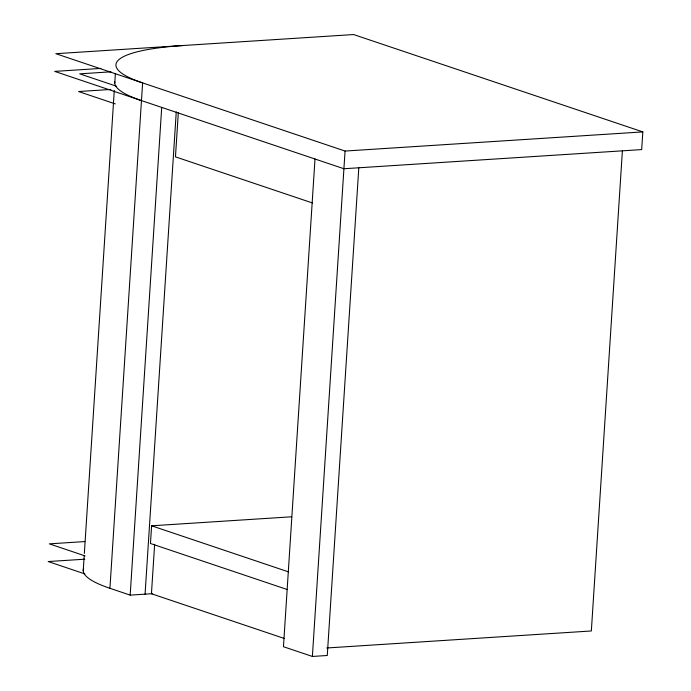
<?xml version="1.0" encoding="UTF-8"?>
<svg xmlns="http://www.w3.org/2000/svg" width="691" height="691" viewBox="0 0 691 691"><rect width="100%" height="100%" fill="white"/><g stroke="black" fill="none" stroke-linecap="round" stroke-linejoin="round"><path stroke-width="1.04" d="M83.231 570.697L84.207 555.573M84.345 553.465L114.283 90.478M114.775 82.989L115.38 73.54M152.599 593.673L130.176 595.115L109.929 588.3L142.614 82.903A154.629 28.711 3.7 0 1 183.46 45.494M130.176 595.115L161.711 107.407M145.067 594.165L176.257 111.838M291.524 516.799L151.605 525.799L150.457 543.489L287.396 589.578M178.313 112.771L175.462 156.857L312.392 202.947M154.646 544.283L151.441 593.75L284.286 638.467M315.001 159.008L283.457 646.716L312.384 656.45L327.266 655.491L358.81 167.783M312.384 656.45L345.059 151.053L55.85 53.699L353.611 34.55L642.82 131.903L641.68 149.593L343.919 168.742L54.71 71.389L100.929 68.418M622.392 150.802L591.341 630.969L326.757 647.985M110.931 71.829L79.715 73.842L116.459 86.211M110.862 89.45L78.575 91.532L115.319 103.9M345.059 151.053L642.82 131.903M84.838 541.571L49.32 543.86L85.045 555.884M84.768 559.192L48.18 561.55L84.924 573.919M151.605 525.799L288.536 571.889M141.474 100.592A154.629 28.711 3.7 0 1 114.844 81.858M109.929 588.3A154.629 28.711 3.7 0 1 83.611 568.46"/></g></svg>
